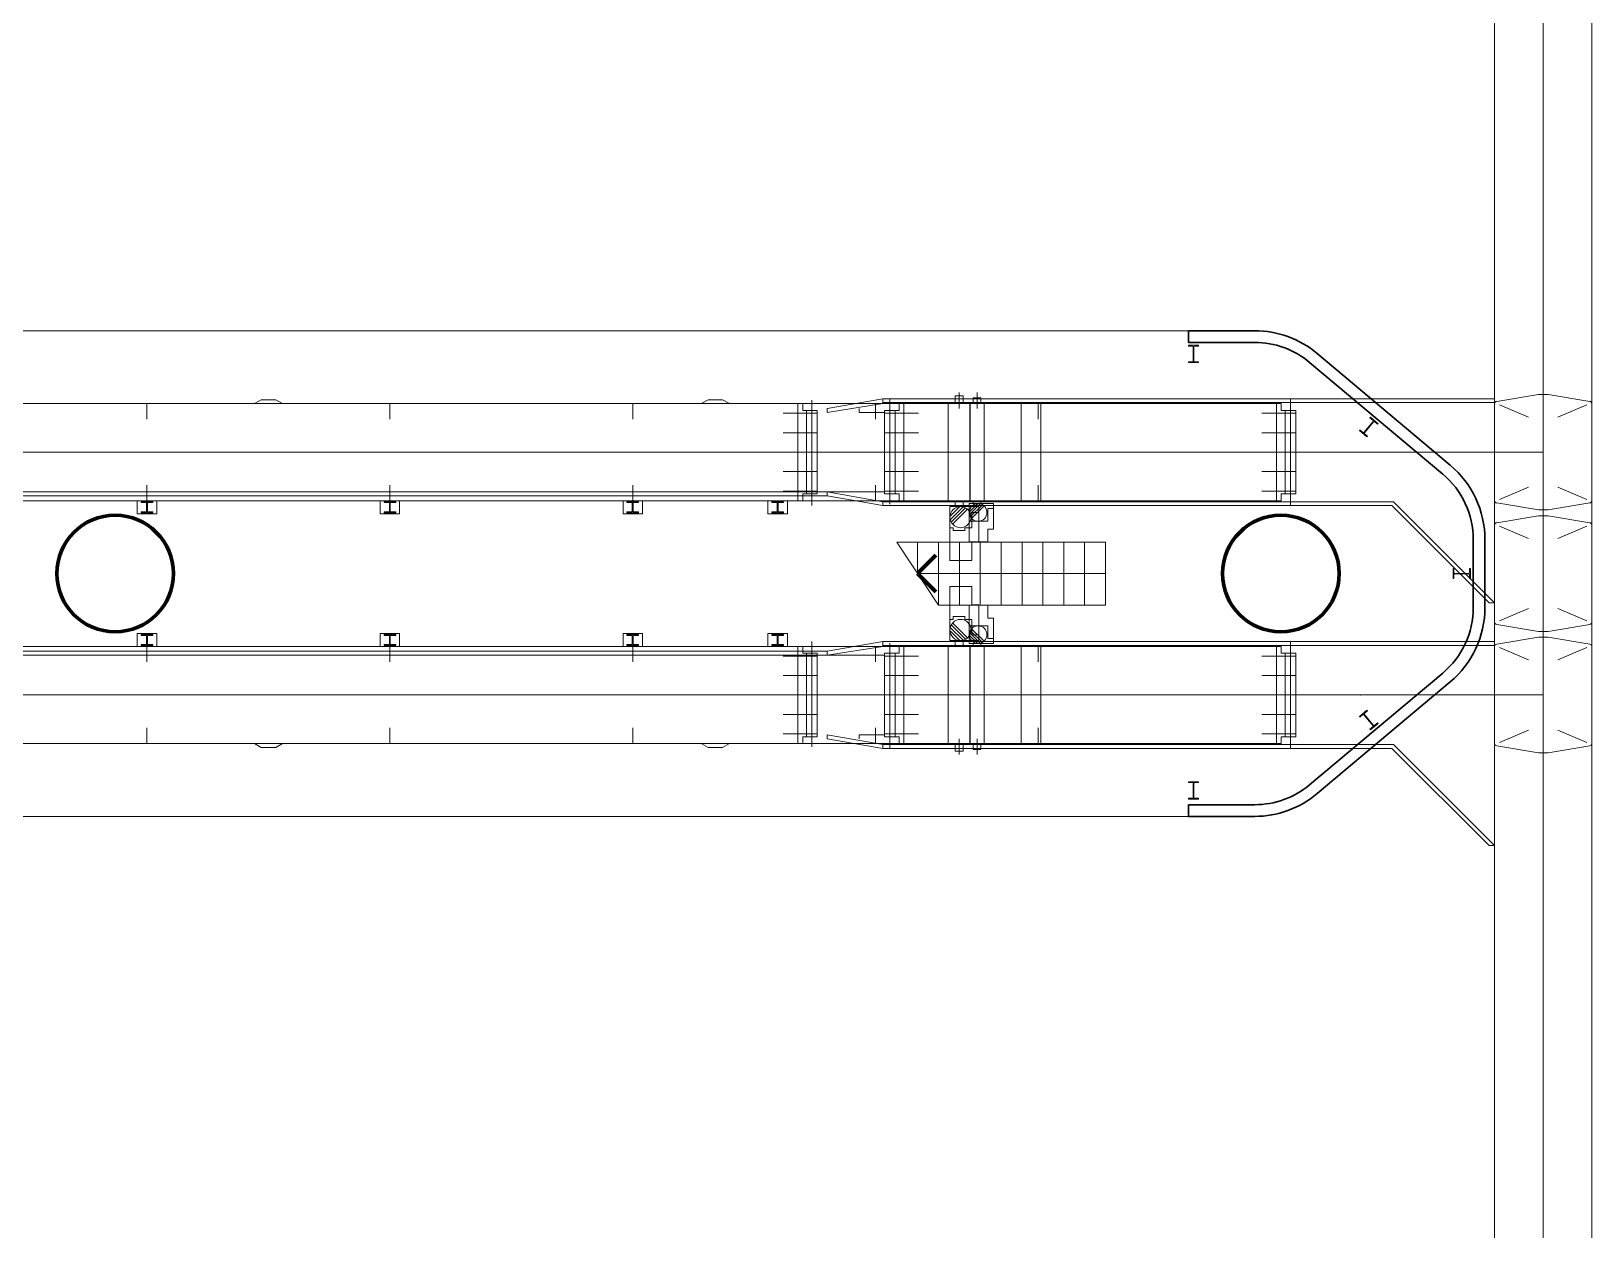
# Model space of a CAD drawing. Header units: metres. Extents: x 1807 to 3745, y 842 to 1968.
# Drawn here: x 3461.14 to 3477.2, y 1529.24 to 1541.58 of the extents above; entities that cross this region are included whole.
import ezdxf

# ---------------------------------------------------------------- set-up
doc = ezdxf.new("R2010")
doc.units = ezdxf.units.M
doc.header["$MEASUREMENT"] = 0
doc.layers.add('Level 1', color=7, linetype='Continuous', lineweight=0)

msp = doc.modelspace()

# ---------------------------------------------------------------- linework, layer by layer
at = {"layer": 'Level 1', "color": 7, "linetype": 'Continuous', "lineweight": 0}
for p, q in [((3476.2, 1576.091), (3476.2, 1451.2)), ((3477.2, 1576.091), (3477.2, 1451.2)), ((3473.73, 1538.5), (3448.37, 1538.5)), ((3475.743, 1537.116), (3474.373, 1538.266)), ((3463.503, 1537.79), (3463.434, 1537.75)), ((3463.503, 1537.79), (3463.653, 1537.79)), ((3463.723, 1537.75), (3463.653, 1537.79)), ((3468.103, 1537.79), (3468.034, 1537.75)), ((3468.103, 1537.79), (3468.253, 1537.79)), ((3468.323, 1537.75), (3468.253, 1537.79)), ((3469.903, 1537.8), (3469.328, 1537.7)), ((3474.1, 1537.8), (3469.903, 1537.8)), ((3469.903, 1537.8), (3469.903, 1537.75)), ((3470.648, 1537.83), (3470.648, 1537.76)), ((3470.728, 1537.83), (3470.648, 1537.83)), ((3470.728, 1537.83), (3470.728, 1537.76)), ((3470.912, 1537.81), (3470.832, 1537.81)), ((3470.832, 1537.81), (3470.832, 1537.76)), ((3470.912, 1537.81), (3470.912, 1537.76)), ((3474.1, 1537.8), (3474.82, 1537.8)), ((3474.1, 1537.8), (3474.1, 1536.7)), ((3474.82, 1537.8), (3476.2, 1537.8)), ((3476.65, 1537.845), (3476.221, 1537.773)), ((3476.75, 1537.845), (3476.65, 1537.845)), ((3476.699, 1537.874), (3476.701, 1537.876)), ((3476.701, 1537.874), (3476.699, 1537.876)), ((3476.75, 1537.845), (3477.179, 1537.773)), ((3473.953, 1537.75), (3448.147, 1537.75)), ((3462.328, 1537.75), (3462.328, 1537.59)), ((3464.828, 1537.75), (3464.828, 1537.59)), ((3467.328, 1537.75), (3467.328, 1537.59)), ((3469.228, 1537.65), (3468.878, 1537.65)), ((3469.078, 1537.75), (3469.028, 1537.75)), ((3469.078, 1537.68), (3469.078, 1537.75)), ((3469.228, 1537.68), (3469.078, 1537.68)), ((3469.228, 1536.82), (3469.228, 1537.68)), ((3469.328, 1537.66), (3469.903, 1537.75)), ((3469.328, 1537.7), (3469.328, 1537.66)), ((3469.659, 1537.7), (3469.659, 1537.66)), ((3469.918, 1537.66), (3469.659, 1537.66)), ((3469.828, 1537.75), (3469.828, 1537.59)), ((3474.1, 1537.76), (3469.903, 1537.76)), ((3469.919, 1537.68), (3469.919, 1536.82)), ((3469.919, 1537.68), (3470.069, 1537.68)), ((3469.919, 1537.65), (3470.269, 1537.65)), ((3470.068, 1537.75), (3470.118, 1537.75)), ((3470.069, 1537.68), (3470.069, 1537.75)), ((3470.788, 1537.76), (3470.588, 1537.76)), ((3470.947, 1537.76), (3470.797, 1537.76)), ((3471.5, 1537.75), (3471.5, 1537.59)), ((3474.153, 1537.65), (3473.803, 1537.65)), ((3474.003, 1537.75), (3473.953, 1537.75)), ((3474.003, 1537.68), (3474.003, 1537.75)), ((3474.153, 1537.68), (3474.003, 1537.68)), ((3474.1, 1537.76), (3474.82, 1537.76)), ((3474.153, 1536.82), (3474.153, 1537.68)), ((3474.82, 1537.76), (3476.2, 1537.76)), ((3476.2, 1536.751), (3476.2, 1537.749)), ((3476.25, 1537.738), (3476.55, 1537.611)), ((3477.15, 1537.738), (3476.85, 1537.611)), ((3477.2, 1536.751), (3477.2, 1537.749)), ((3477.2, 1536.751), (3477.2, 1537.749)), ((3469.228, 1537.45), (3468.878, 1537.45)), ((3469.919, 1537.45), (3470.269, 1537.45)), ((3474.153, 1537.45), (3473.803, 1537.45)), ((3469.228, 1537.25), (3468.878, 1537.25)), ((3469.919, 1537.25), (3470.269, 1537.25)), ((3474.153, 1537.25), (3473.803, 1537.25)), ((3474.821, 1537.249), (3474.819, 1537.251)), ((3474.821, 1537.251), (3474.819, 1537.249)), ((3476.701, 1537.249), (3476.699, 1537.251)), ((3476.701, 1537.251), (3476.699, 1537.249)), ((3476.699, 1537.249), (3476.701, 1537.251)), ((3476.701, 1537.249), (3476.699, 1537.251)), ((3469.228, 1537.05), (3468.878, 1537.05)), ((3469.919, 1537.05), (3470.269, 1537.05)), ((3474.153, 1537.05), (3473.803, 1537.05)), ((3469.918, 1536.84), (3450.328, 1536.84)), ((3462.328, 1536.91), (3462.328, 1536.75)), ((3464.828, 1536.91), (3464.828, 1536.75)), ((3467.328, 1536.91), (3467.328, 1536.75)), ((3469.228, 1536.85), (3468.878, 1536.85)), ((3469.228, 1536.82), (3469.078, 1536.82)), ((3469.078, 1536.82), (3469.078, 1536.75)), ((3469.328, 1536.84), (3469.328, 1536.8)), ((3469.903, 1536.74), (3469.328, 1536.84)), ((3469.828, 1536.91), (3469.828, 1536.75)), ((3469.919, 1536.85), (3470.269, 1536.85)), ((3469.919, 1536.82), (3470.069, 1536.82)), ((3470.069, 1536.82), (3470.069, 1536.75)), ((3471.5, 1536.91), (3471.5, 1536.75)), ((3474.153, 1536.85), (3473.803, 1536.85)), ((3474.153, 1536.82), (3474.003, 1536.82)), ((3474.003, 1536.82), (3474.003, 1536.75)), ((3476.25, 1536.762), (3476.55, 1536.889)), ((3477.15, 1536.762), (3476.85, 1536.889)), ((3473.953, 1536.75), (3448.147, 1536.75)), ((3469.328, 1536.8), (3450.328, 1536.8)), ((3462.228, 1536.616), (3462.228, 1536.75)), ((3462.228, 1536.75), (3462.428, 1536.75)), ((3462.268, 1536.74), (3462.388, 1536.74)), ((3462.268, 1536.74), (3462.268, 1536.73)), ((3462.268, 1536.73), (3462.323, 1536.73)), ((3462.288, 1536.75), (3462.288, 1536.74)), ((3462.323, 1536.73), (3462.323, 1536.636)), ((3462.333, 1536.73), (3462.388, 1536.73)), ((3462.333, 1536.73), (3462.333, 1536.636)), ((3462.368, 1536.75), (3462.368, 1536.74)), ((3462.388, 1536.74), (3462.388, 1536.73)), ((3462.428, 1536.616), (3462.428, 1536.75)), ((3464.728, 1536.616), (3464.728, 1536.75)), ((3464.728, 1536.75), (3464.928, 1536.75)), ((3464.768, 1536.74), (3464.888, 1536.74)), ((3464.768, 1536.74), (3464.768, 1536.73)), ((3464.768, 1536.73), (3464.823, 1536.73)), ((3464.788, 1536.75), (3464.788, 1536.74)), ((3464.823, 1536.73), (3464.823, 1536.636)), ((3464.833, 1536.73), (3464.888, 1536.73)), ((3464.833, 1536.73), (3464.833, 1536.636)), ((3464.868, 1536.75), (3464.868, 1536.74)), ((3464.888, 1536.74), (3464.888, 1536.73)), ((3464.928, 1536.616), (3464.928, 1536.75)), ((3467.228, 1536.616), (3467.228, 1536.75)), ((3467.228, 1536.75), (3467.428, 1536.75)), ((3467.268, 1536.74), (3467.388, 1536.74)), ((3467.268, 1536.74), (3467.268, 1536.73)), ((3467.268, 1536.73), (3467.323, 1536.73)), ((3467.288, 1536.75), (3467.288, 1536.74)), ((3467.323, 1536.73), (3467.323, 1536.636)), ((3467.333, 1536.73), (3467.388, 1536.73)), ((3467.333, 1536.73), (3467.333, 1536.636)), ((3467.368, 1536.75), (3467.368, 1536.74)), ((3467.388, 1536.74), (3467.388, 1536.73)), ((3467.428, 1536.616), (3467.428, 1536.75)), ((3468.72, 1536.616), (3468.72, 1536.75)), ((3468.72, 1536.75), (3468.92, 1536.75)), ((3468.76, 1536.74), (3468.88, 1536.74)), ((3468.76, 1536.74), (3468.76, 1536.73)), ((3468.76, 1536.73), (3468.815, 1536.73)), ((3468.78, 1536.75), (3468.78, 1536.74)), ((3468.815, 1536.73), (3468.815, 1536.636)), ((3468.825, 1536.73), (3468.88, 1536.73)), ((3468.825, 1536.73), (3468.825, 1536.636)), ((3468.86, 1536.75), (3468.86, 1536.74)), ((3468.88, 1536.74), (3468.88, 1536.73)), ((3468.92, 1536.616), (3468.92, 1536.75)), ((3469.078, 1536.75), (3469.028, 1536.75)), ((3469.328, 1536.8), (3469.903, 1536.7)), ((3474.1, 1536.74), (3469.903, 1536.74)), ((3469.903, 1536.74), (3469.903, 1536.7)), ((3474.1, 1536.7), (3469.903, 1536.7)), ((3470.068, 1536.75), (3470.118, 1536.75)), ((3470.788, 1536.74), (3470.588, 1536.74)), ((3470.592, 1536.69), (3470.592, 1536.472)), ((3470.592, 1536.69), (3470.892, 1536.69)), ((3470.593, 1536.587), (3470.696, 1536.69)), ((3470.596, 1536.554), (3470.728, 1536.687)), ((3470.606, 1536.529), (3470.754, 1536.677)), ((3470.62, 1536.508), (3470.774, 1536.662)), ((3470.648, 1536.74), (3470.648, 1536.69)), ((3470.728, 1536.74), (3470.728, 1536.69)), ((3470.792, 1536.72), (3470.792, 1536.538)), ((3470.792, 1536.72), (3471.042, 1536.72)), ((3470.792, 1536.633), (3470.879, 1536.72)), ((3470.795, 1536.607), (3470.905, 1536.717)), ((3470.947, 1536.74), (3470.797, 1536.74)), ((3470.803, 1536.585), (3470.927, 1536.709)), ((3470.815, 1536.568), (3470.944, 1536.697)), ((3470.832, 1536.74), (3470.832, 1536.72)), ((3470.892, 1536.69), (3470.892, 1536.63)), ((3470.912, 1536.74), (3470.912, 1536.72)), ((3470.982, 1536.67), (3471.042, 1536.67)), ((3470.982, 1536.67), (3470.982, 1536.538)), ((3471.042, 1536.72), (3471.042, 1536.67)), ((3474.003, 1536.75), (3473.953, 1536.75)), ((3474.1, 1536.74), (3474.82, 1536.74)), ((3474.1, 1536.7), (3474.82, 1536.7)), ((3474.82, 1536.74), (3475.16, 1536.74)), ((3474.82, 1536.7), (3475.143, 1536.7)), ((3475.143, 1536.7), (3476.143, 1535.7)), ((3475.16, 1536.74), (3476.2, 1535.7)), ((3476.65, 1536.655), (3476.221, 1536.727)), ((3476.75, 1536.655), (3476.65, 1536.655)), ((3476.75, 1536.655), (3477.179, 1536.727)), ((3462.228, 1536.616), (3462.428, 1536.616)), ((3462.268, 1536.636), (3462.268, 1536.626)), ((3462.268, 1536.636), (3462.323, 1536.636)), ((3462.268, 1536.626), (3462.388, 1536.626)), ((3462.333, 1536.636), (3462.388, 1536.636)), ((3462.388, 1536.636), (3462.388, 1536.626)), ((3464.728, 1536.616), (3464.928, 1536.616)), ((3464.768, 1536.636), (3464.768, 1536.626)), ((3464.768, 1536.636), (3464.823, 1536.636)), ((3464.768, 1536.626), (3464.888, 1536.626)), ((3464.833, 1536.636), (3464.888, 1536.636)), ((3464.888, 1536.636), (3464.888, 1536.626)), ((3467.228, 1536.616), (3467.428, 1536.616)), ((3467.268, 1536.636), (3467.268, 1536.626)), ((3467.268, 1536.636), (3467.323, 1536.636)), ((3467.268, 1536.626), (3467.388, 1536.626)), ((3467.333, 1536.636), (3467.388, 1536.636)), ((3467.388, 1536.636), (3467.388, 1536.626)), ((3468.72, 1536.616), (3468.92, 1536.616)), ((3468.76, 1536.636), (3468.76, 1536.626)), ((3468.76, 1536.636), (3468.815, 1536.636)), ((3468.76, 1536.626), (3468.88, 1536.626)), ((3468.825, 1536.636), (3468.88, 1536.636)), ((3468.88, 1536.636), (3468.88, 1536.626)), ((3470.792, 1536.538), (3470.982, 1536.538)), ((3470.82, 1536.63), (3470.892, 1536.63)), ((3470.82, 1536.63), (3470.82, 1536.472)), ((3476.2, 1535.501), (3476.2, 1536.499)), ((3476.65, 1536.595), (3476.221, 1536.523)), ((3476.25, 1536.488), (3476.55, 1536.361)), ((3476.75, 1536.595), (3476.65, 1536.595)), ((3476.699, 1536.624), (3476.701, 1536.626)), ((3476.701, 1536.624), (3476.699, 1536.626)), ((3476.75, 1536.595), (3477.179, 1536.523)), ((3477.15, 1536.488), (3476.85, 1536.361)), ((3477.2, 1535.501), (3477.2, 1536.499)), ((3477.2, 1535.501), (3477.2, 1536.499)), ((3470.592, 1536.472), (3470.628, 1536.472)), ((3470.628, 1536.472), (3470.628, 1536.442)), ((3470.628, 1536.442), (3470.749, 1536.442)), ((3470.748, 1536.472), (3470.748, 1536.442)), ((3470.748, 1536.472), (3470.82, 1536.472)), ((3476.1, 1535.65), (3476.1, 1536.35)), ((3470.26, 1536), (3472.195, 1536)), ((3476.699, 1535.999), (3476.701, 1536.001)), ((3476.701, 1535.999), (3476.699, 1536.001)), ((3476.143, 1535.7), (3476.2, 1535.7)), ((3470.592, 1535.528), (3470.628, 1535.528)), ((3470.592, 1535.31), (3470.592, 1535.528)), ((3470.628, 1535.558), (3470.749, 1535.558)), ((3470.628, 1535.528), (3470.628, 1535.558)), ((3470.748, 1535.528), (3470.748, 1535.558)), ((3470.748, 1535.528), (3470.82, 1535.528)), ((3470.82, 1535.37), (3470.82, 1535.528)), ((3476.25, 1535.512), (3476.55, 1535.639)), ((3477.15, 1535.512), (3476.85, 1535.639)), ((3462.228, 1535.384), (3462.228, 1535.25)), ((3462.228, 1535.384), (3462.428, 1535.384)), ((3462.268, 1535.374), (3462.388, 1535.374)), ((3462.268, 1535.364), (3462.268, 1535.374)), ((3462.268, 1535.364), (3462.323, 1535.364)), ((3462.323, 1535.27), (3462.323, 1535.364)), ((3462.333, 1535.364), (3462.388, 1535.364)), ((3462.333, 1535.27), (3462.333, 1535.364)), ((3462.388, 1535.364), (3462.388, 1535.374)), ((3462.428, 1535.384), (3462.428, 1535.25)), ((3464.728, 1535.384), (3464.728, 1535.25)), ((3464.728, 1535.384), (3464.928, 1535.384)), ((3464.768, 1535.374), (3464.888, 1535.374)), ((3464.768, 1535.364), (3464.768, 1535.374)), ((3464.768, 1535.364), (3464.823, 1535.364)), ((3464.823, 1535.27), (3464.823, 1535.364)), ((3464.833, 1535.364), (3464.888, 1535.364)), ((3464.833, 1535.27), (3464.833, 1535.364)), ((3464.888, 1535.364), (3464.888, 1535.374)), ((3464.928, 1535.384), (3464.928, 1535.25)), ((3467.228, 1535.384), (3467.228, 1535.25)), ((3467.228, 1535.384), (3467.428, 1535.384)), ((3467.268, 1535.374), (3467.388, 1535.374)), ((3467.268, 1535.364), (3467.268, 1535.374)), ((3467.268, 1535.364), (3467.323, 1535.364)), ((3467.323, 1535.27), (3467.323, 1535.364)), ((3467.333, 1535.364), (3467.388, 1535.364)), ((3467.333, 1535.27), (3467.333, 1535.364)), ((3467.388, 1535.364), (3467.388, 1535.374)), ((3467.428, 1535.384), (3467.428, 1535.25)), ((3468.72, 1535.384), (3468.72, 1535.25)), ((3468.72, 1535.384), (3468.92, 1535.384)), ((3468.76, 1535.374), (3468.88, 1535.374)), ((3468.76, 1535.364), (3468.76, 1535.374)), ((3468.76, 1535.364), (3468.815, 1535.364)), ((3468.815, 1535.27), (3468.815, 1535.364)), ((3468.825, 1535.364), (3468.88, 1535.364)), ((3468.825, 1535.27), (3468.825, 1535.364)), ((3468.88, 1535.364), (3468.88, 1535.374)), ((3468.92, 1535.384), (3468.92, 1535.25)), ((3470.593, 1535.413), (3470.696, 1535.31)), ((3470.596, 1535.446), (3470.728, 1535.313)), ((3470.606, 1535.471), (3470.754, 1535.323)), ((3470.62, 1535.492), (3470.774, 1535.337)), ((3470.792, 1535.462), (3470.982, 1535.462)), ((3470.792, 1535.28), (3470.792, 1535.462)), ((3470.792, 1535.366), (3470.879, 1535.28)), ((3470.795, 1535.393), (3470.905, 1535.283)), ((3470.803, 1535.414), (3470.927, 1535.291)), ((3470.815, 1535.432), (3470.944, 1535.303)), ((3470.82, 1535.37), (3470.892, 1535.37)), ((3470.892, 1535.31), (3470.892, 1535.37)), ((3470.982, 1535.33), (3470.982, 1535.462)), ((3476.65, 1535.405), (3476.221, 1535.477)), ((3476.75, 1535.405), (3476.65, 1535.405)), ((3476.699, 1535.374), (3476.701, 1535.376)), ((3476.701, 1535.374), (3476.699, 1535.376)), ((3476.75, 1535.405), (3477.179, 1535.477)), ((3473.953, 1535.25), (3449.589, 1535.25)), ((3469.328, 1535.2), (3450.328, 1535.2)), ((3462.228, 1535.25), (3462.428, 1535.25)), ((3462.268, 1535.27), (3462.323, 1535.27)), ((3462.268, 1535.26), (3462.268, 1535.27)), ((3462.268, 1535.26), (3462.388, 1535.26)), ((3462.288, 1535.25), (3462.288, 1535.26)), ((3462.328, 1535.09), (3462.328, 1535.25)), ((3462.333, 1535.27), (3462.388, 1535.27)), ((3462.368, 1535.25), (3462.368, 1535.26)), ((3462.388, 1535.26), (3462.388, 1535.27)), ((3464.728, 1535.25), (3464.928, 1535.25)), ((3464.768, 1535.27), (3464.823, 1535.27)), ((3464.768, 1535.26), (3464.768, 1535.27)), ((3464.768, 1535.26), (3464.888, 1535.26)), ((3464.788, 1535.25), (3464.788, 1535.26)), ((3464.828, 1535.09), (3464.828, 1535.25)), ((3464.833, 1535.27), (3464.888, 1535.27)), ((3464.868, 1535.25), (3464.868, 1535.26)), ((3464.888, 1535.26), (3464.888, 1535.27)), ((3467.228, 1535.25), (3467.428, 1535.25)), ((3467.268, 1535.27), (3467.323, 1535.27)), ((3467.268, 1535.26), (3467.268, 1535.27)), ((3467.268, 1535.26), (3467.388, 1535.26)), ((3467.288, 1535.25), (3467.288, 1535.26)), ((3467.328, 1535.09), (3467.328, 1535.25)), ((3467.333, 1535.27), (3467.388, 1535.27)), ((3467.368, 1535.25), (3467.368, 1535.26)), ((3467.388, 1535.26), (3467.388, 1535.27)), ((3468.72, 1535.25), (3468.92, 1535.25)), ((3468.76, 1535.27), (3468.815, 1535.27)), ((3468.76, 1535.26), (3468.76, 1535.27)), ((3468.76, 1535.26), (3468.88, 1535.26)), ((3468.78, 1535.25), (3468.78, 1535.26)), ((3468.825, 1535.27), (3468.88, 1535.27)), ((3468.86, 1535.25), (3468.86, 1535.26)), ((3468.88, 1535.26), (3468.88, 1535.27)), ((3469.078, 1535.25), (3469.028, 1535.25)), ((3469.078, 1535.18), (3469.078, 1535.25)), ((3469.903, 1535.3), (3469.328, 1535.2)), ((3469.328, 1535.16), (3469.903, 1535.25)), ((3469.328, 1535.2), (3469.328, 1535.16)), ((3469.828, 1535.09), (3469.828, 1535.25)), ((3474.1, 1535.3), (3469.903, 1535.3)), ((3469.903, 1535.3), (3469.903, 1535.25)), ((3474.1, 1535.26), (3469.903, 1535.26)), ((3470.068, 1535.25), (3470.118, 1535.25)), ((3470.069, 1535.18), (3470.069, 1535.25)), ((3470.788, 1535.26), (3470.588, 1535.26)), ((3470.592, 1535.31), (3470.892, 1535.31)), ((3470.648, 1535.26), (3470.648, 1535.31)), ((3470.728, 1535.26), (3470.728, 1535.31)), ((3470.792, 1535.28), (3471.042, 1535.28)), ((3470.947, 1535.26), (3470.797, 1535.26)), ((3470.832, 1535.26), (3470.832, 1535.28)), ((3470.912, 1535.26), (3470.912, 1535.28)), ((3470.982, 1535.33), (3471.042, 1535.33)), ((3471.042, 1535.28), (3471.042, 1535.33)), ((3471.5, 1535.25), (3471.5, 1535.09)), ((3474.003, 1535.25), (3473.953, 1535.25)), ((3474.003, 1535.18), (3474.003, 1535.25)), ((3474.1, 1535.3), (3474.82, 1535.3)), ((3474.1, 1535.3), (3474.1, 1534.2)), ((3474.1, 1535.26), (3474.82, 1535.26)), ((3474.82, 1535.3), (3476.2, 1535.3)), ((3474.82, 1535.26), (3476.2, 1535.26)), ((3476.2, 1534.251), (3476.2, 1535.249)), ((3476.65, 1535.345), (3476.221, 1535.273)), ((3476.25, 1535.238), (3476.55, 1535.111)), ((3476.75, 1535.345), (3476.65, 1535.345)), ((3476.75, 1535.345), (3477.179, 1535.273)), ((3477.15, 1535.238), (3476.85, 1535.111)), ((3477.2, 1534.251), (3477.2, 1535.249)), ((3477.2, 1534.251), (3477.2, 1535.249)), ((3469.918, 1535.16), (3450.328, 1535.16)), ((3469.228, 1535.15), (3468.878, 1535.15)), ((3469.228, 1535.18), (3469.078, 1535.18)), ((3469.228, 1535.18), (3469.228, 1534.32)), ((3469.919, 1534.32), (3469.919, 1535.18)), ((3469.919, 1535.18), (3470.069, 1535.18)), ((3469.919, 1535.15), (3470.269, 1535.15)), ((3474.153, 1535.15), (3473.803, 1535.15)), ((3474.153, 1535.18), (3474.003, 1535.18)), ((3474.153, 1535.18), (3474.153, 1534.32)), ((3469.228, 1534.95), (3468.878, 1534.95)), ((3469.919, 1534.95), (3470.269, 1534.95)), ((3474.153, 1534.95), (3473.803, 1534.95)), ((3474.373, 1533.734), (3475.743, 1534.884)), ((3469.228, 1534.75), (3468.878, 1534.75)), ((3469.919, 1534.75), (3470.269, 1534.75)), ((3474.153, 1534.75), (3473.803, 1534.75)), ((3474.821, 1534.749), (3474.819, 1534.751)), ((3474.821, 1534.751), (3474.819, 1534.749)), ((3476.701, 1534.749), (3476.699, 1534.751)), ((3476.701, 1534.751), (3476.699, 1534.749)), ((3476.699, 1534.749), (3476.701, 1534.751)), ((3476.701, 1534.749), (3476.699, 1534.751)), ((3462.328, 1534.25), (3462.328, 1534.41)), ((3464.828, 1534.25), (3464.828, 1534.41)), ((3467.328, 1534.25), (3467.328, 1534.41)), ((3469.228, 1534.55), (3468.878, 1534.55)), ((3469.828, 1534.25), (3469.828, 1534.41)), ((3469.919, 1534.55), (3470.269, 1534.55)), ((3471.5, 1534.41), (3471.5, 1534.25)), ((3474.153, 1534.55), (3473.803, 1534.55)), ((3473.953, 1534.25), (3448.147, 1534.25)), ((3463.503, 1534.21), (3463.434, 1534.25)), ((3463.723, 1534.25), (3463.653, 1534.21)), ((3468.103, 1534.21), (3468.034, 1534.25)), ((3468.323, 1534.25), (3468.253, 1534.21)), ((3469.228, 1534.35), (3468.878, 1534.35)), ((3469.078, 1534.25), (3469.028, 1534.25)), ((3469.228, 1534.32), (3469.078, 1534.32)), ((3469.078, 1534.32), (3469.078, 1534.25)), ((3469.328, 1534.34), (3469.328, 1534.3)), ((3469.903, 1534.24), (3469.328, 1534.34)), ((3469.328, 1534.3), (3469.903, 1534.2)), ((3469.659, 1534.3), (3469.659, 1534.34)), ((3469.918, 1534.34), (3469.659, 1534.34)), ((3474.1, 1534.24), (3469.903, 1534.24)), ((3469.903, 1534.24), (3469.903, 1534.2)), ((3469.919, 1534.35), (3470.269, 1534.35)), ((3469.919, 1534.32), (3470.069, 1534.32)), ((3470.068, 1534.25), (3470.118, 1534.25)), ((3470.069, 1534.32), (3470.069, 1534.25)), ((3470.788, 1534.24), (3470.588, 1534.24)), ((3470.648, 1534.17), (3470.648, 1534.24)), ((3470.728, 1534.17), (3470.728, 1534.24)), ((3470.947, 1534.24), (3470.797, 1534.24)), ((3470.832, 1534.19), (3470.832, 1534.24)), ((3470.912, 1534.19), (3470.912, 1534.24)), ((3474.153, 1534.35), (3473.803, 1534.35)), ((3474.003, 1534.25), (3473.953, 1534.25)), ((3474.153, 1534.32), (3474.003, 1534.32)), ((3474.003, 1534.32), (3474.003, 1534.25)), ((3474.1, 1534.24), (3474.82, 1534.24)), ((3474.82, 1534.24), (3475.16, 1534.24)), ((3475.16, 1534.24), (3476.2, 1533.2)), ((3476.25, 1534.262), (3476.55, 1534.389)), ((3477.15, 1534.262), (3476.85, 1534.389)), ((3463.503, 1534.21), (3463.653, 1534.21)), ((3468.103, 1534.21), (3468.253, 1534.21)), ((3474.1, 1534.2), (3469.903, 1534.2)), ((3470.728, 1534.17), (3470.648, 1534.17)), ((3470.912, 1534.19), (3470.832, 1534.19)), ((3474.1, 1534.2), (3474.82, 1534.2)), ((3474.82, 1534.2), (3475.143, 1534.2)), ((3475.143, 1534.2), (3476.143, 1533.2)), ((3476.65, 1534.155), (3476.221, 1534.226)), ((3476.75, 1534.155), (3476.65, 1534.155)), ((3476.75, 1534.155), (3477.179, 1534.226)), ((3448.37, 1533.5), (3473.73, 1533.5)), ((3476.143, 1533.2), (3476.2, 1533.2))]:
    msp.add_line(p, q, dxfattribs=at)
at = {"layer": 'Level 1', "color": 7, "linetype": 'Continuous', "lineweight": 0, "ltscale": 4}
for p, q in [((3476.7, 1576.091), (3476.7, 1451.2)), ((3469.173, 1536.7), (3469.173, 1537.785)), ((3469.974, 1537.8), (3469.974, 1536.715)), ((3470.688, 1537.7), (3470.688, 1537.864)), ((3470.872, 1537.7), (3470.872, 1537.864)), ((3474.098, 1536.7), (3474.098, 1537.785)), ((3469.028, 1536.75), (3469.028, 1537.75)), ((3469.118, 1536.82), (3469.118, 1537.68)), ((3470.029, 1537.68), (3470.029, 1536.82)), ((3470.119, 1537.75), (3470.119, 1536.75)), ((3470.575, 1537.75), (3470.575, 1536.75)), ((3470.797, 1537.75), (3470.797, 1536.75)), ((3470.801, 1537.75), (3470.801, 1536.75)), ((3470.947, 1537.75), (3470.947, 1536.75)), ((3471.328, 1537.75), (3471.328, 1536.75)), ((3471.528, 1537.75), (3471.528, 1536.75)), ((3473.953, 1536.75), (3473.953, 1537.75)), ((3474.043, 1536.82), (3474.043, 1537.68)), ((3447.28, 1537.25), (3474.82, 1537.25)), ((3476.7, 1537.25), (3474.82, 1537.25)), ((3471.042, 1536.67), (3471.042, 1536.458)), ((3470.792, 1536.326), (3470.792, 1536.538)), ((3470.892, 1536.63), (3470.892, 1536.322)), ((3470.592, 1536.134), (3470.592, 1536.472)), ((3470.982, 1536.326), (3470.792, 1536.326)), ((3470.82, 1536.322), (3470.82, 1536.134)), ((3470.82, 1536.322), (3470.892, 1536.322)), ((3470.982, 1536.458), (3470.982, 1536.326)), ((3470.982, 1536.458), (3471.042, 1536.458)), ((3470.82, 1536.134), (3470.592, 1536.134)), ((3470.592, 1535.866), (3470.592, 1535.528)), ((3470.82, 1535.866), (3470.592, 1535.866)), ((3470.82, 1535.678), (3470.82, 1535.866)), ((3470.82, 1535.678), (3470.892, 1535.678)), ((3470.892, 1535.37), (3470.892, 1535.678)), ((3470.792, 1535.674), (3470.792, 1535.462)), ((3470.982, 1535.674), (3470.792, 1535.674)), ((3470.982, 1535.542), (3470.982, 1535.674)), ((3470.982, 1535.542), (3471.042, 1535.542)), ((3471.042, 1535.33), (3471.042, 1535.542)), ((3469.028, 1535.25), (3469.028, 1534.25)), ((3469.173, 1535.3), (3469.173, 1534.215)), ((3469.974, 1534.2), (3469.974, 1535.285)), ((3470.119, 1534.25), (3470.119, 1535.25)), ((3470.575, 1534.25), (3470.575, 1535.25)), ((3470.797, 1534.25), (3470.797, 1535.25)), ((3470.801, 1534.25), (3470.801, 1535.25)), ((3470.947, 1534.25), (3470.947, 1535.25)), ((3471.328, 1535.25), (3471.328, 1534.25)), ((3471.528, 1535.25), (3471.528, 1534.25)), ((3473.953, 1535.25), (3473.953, 1534.25)), ((3474.098, 1535.3), (3474.098, 1534.215)), ((3469.118, 1535.18), (3469.118, 1534.32)), ((3470.029, 1534.32), (3470.029, 1535.18)), ((3474.043, 1535.18), (3474.043, 1534.32)), ((3447.28, 1534.75), (3474.82, 1534.75)), ((3476.7, 1534.75), (3474.82, 1534.75)), ((3470.688, 1534.3), (3470.688, 1534.136)), ((3470.872, 1534.3), (3470.872, 1534.136))]:
    msp.add_line(p, q, dxfattribs=at)
at = {"layer": 'Level 1', "color": 7, "linetype": 'Continuous', "lineweight": 30}
for p, q in [((3473.73, 1538.5), (3473.05, 1538.5)), ((3473.05, 1538.5), (3473.05, 1538.38)), ((3473.05, 1538.38), (3473.73, 1538.38)), ((3475.743, 1537.116), (3474.373, 1538.266)), ((3474.296, 1538.174), (3475.666, 1537.024)), ((3475.98, 1536.35), (3475.98, 1535.65)), ((3476.1, 1535.65), (3476.1, 1536.35)), ((3475.666, 1534.976), (3474.296, 1533.826)), ((3474.373, 1533.734), (3475.743, 1534.884)), ((3473.73, 1533.62), (3473.05, 1533.62)), ((3473.05, 1533.62), (3473.05, 1533.5)), ((3473.05, 1533.5), (3473.73, 1533.5))]:
    msp.add_line(p, q, dxfattribs=at)
at = {"layer": 'Level 1', "color": 7, "linetype": 'Continuous', "lineweight": 13}
for p, q in [((3473.05, 1538.35), (3473.151, 1538.35)), ((3473.05, 1538.342), (3473.05, 1538.35)), ((3473.091, 1538.342), (3473.05, 1538.342)), ((3473.098, 1538.188), (3473.098, 1538.334)), ((3473.103, 1538.334), (3473.103, 1538.188)), ((3473.151, 1538.342), (3473.11, 1538.342)), ((3473.151, 1538.35), (3473.151, 1538.342)), ((3473.05, 1538.172), (3473.05, 1538.18)), ((3473.05, 1538.18), (3473.091, 1538.18)), ((3473.151, 1538.172), (3473.05, 1538.172)), ((3473.11, 1538.18), (3473.151, 1538.18)), ((3473.151, 1538.18), (3473.151, 1538.172)), ((3474.917, 1537.603), (3474.923, 1537.609)), ((3474.923, 1537.609), (3475, 1537.543)), ((3474.808, 1537.472), (3474.813, 1537.479)), ((3474.886, 1537.407), (3474.808, 1537.472)), ((3474.813, 1537.479), (3474.845, 1537.452)), ((3474.855, 1537.453), (3474.95, 1537.566)), ((3474.953, 1537.563), (3474.859, 1537.45)), ((3474.949, 1537.576), (3474.917, 1537.603)), ((3474.995, 1537.537), (3474.964, 1537.564)), ((3475, 1537.543), (3474.995, 1537.537)), ((3474.86, 1537.439), (3474.891, 1537.413)), ((3474.891, 1537.413), (3474.886, 1537.407)), ((3470.475, 1535.675), (3470.045, 1536.325)), ((3470.045, 1536.325), (3472.195, 1536.325)), ((3470.26, 1536.325), (3470.26, 1536)), ((3470.475, 1535.675), (3470.475, 1536.325)), ((3470.69, 1535.675), (3470.69, 1536.325)), ((3470.905, 1535.675), (3470.905, 1536.325)), ((3471.12, 1535.675), (3471.12, 1536.325)), ((3471.335, 1535.675), (3471.335, 1536.325)), ((3471.55, 1535.675), (3471.55, 1536.325)), ((3471.765, 1535.675), (3471.765, 1536.325)), ((3471.98, 1535.675), (3471.98, 1536.325)), ((3472.195, 1535.675), (3472.195, 1536.325)), ((3475.772, 1535.949), (3475.772, 1536.051)), ((3475.772, 1536.051), (3475.78, 1536.051)), ((3475.78, 1536.051), (3475.78, 1536.01)), ((3475.788, 1536.002), (3475.934, 1536.002)), ((3475.934, 1535.998), (3475.788, 1535.998)), ((3475.942, 1536.01), (3475.942, 1536.051)), ((3475.942, 1536.051), (3475.95, 1536.051)), ((3475.95, 1536.051), (3475.95, 1535.949)), ((3475.78, 1535.949), (3475.772, 1535.949)), ((3475.78, 1535.99), (3475.78, 1535.949)), ((3475.942, 1535.949), (3475.942, 1535.99)), ((3475.95, 1535.949), (3475.942, 1535.949)), ((3470.475, 1535.675), (3472.195, 1535.675)), ((3474.886, 1534.593), (3474.808, 1534.528)), ((3474.86, 1534.561), (3474.891, 1534.587)), ((3474.891, 1534.587), (3474.886, 1534.593)), ((3474.808, 1534.528), (3474.813, 1534.521)), ((3474.813, 1534.521), (3474.845, 1534.548)), ((3474.855, 1534.547), (3474.95, 1534.434)), ((3474.953, 1534.437), (3474.859, 1534.55)), ((3474.949, 1534.424), (3474.917, 1534.397)), ((3474.917, 1534.397), (3474.923, 1534.391)), ((3474.923, 1534.391), (3475, 1534.457)), ((3474.995, 1534.463), (3474.964, 1534.436)), ((3475, 1534.457), (3474.995, 1534.463)), ((3473.05, 1533.848), (3473.05, 1533.856)), ((3473.05, 1533.856), (3473.151, 1533.856)), ((3473.091, 1533.848), (3473.05, 1533.848)), ((3473.098, 1533.693), (3473.098, 1533.84)), ((3473.103, 1533.84), (3473.103, 1533.693)), ((3473.151, 1533.848), (3473.111, 1533.848)), ((3473.151, 1533.856), (3473.151, 1533.848)), ((3473.05, 1533.678), (3473.05, 1533.686)), ((3473.05, 1533.686), (3473.091, 1533.686)), ((3473.151, 1533.678), (3473.05, 1533.678)), ((3473.111, 1533.686), (3473.151, 1533.686)), ((3473.151, 1533.686), (3473.151, 1533.678))]:
    msp.add_line(p, q, dxfattribs=at)
at = {"layer": 'Level 1', "color": 7, "linetype": 'Continuous', "lineweight": 70}
for p, q in [((3470.26, 1536), (3470.449, 1536.189)), ((3470.449, 1535.811), (3470.26, 1536))]:
    msp.add_line(p, q, dxfattribs=at)
at = {"layer": 'Level 1', "color": 7, "linetype": 'Continuous', "lineweight": 0}
for centre, radius in [((3470.702, 1536.581), 0.109), ((3470.883, 1536.629), 0.091), ((3470.702, 1535.419), 0.109), ((3470.883, 1535.371), 0.091)]:
    msp.add_circle(centre, radius, dxfattribs=at)
at = {"layer": 'Level 1', "color": 7, "linetype": 'Continuous', "lineweight": 70}
for centre in [(3462, 1536), (3474, 1536)]:
    msp.add_circle(centre, 0.6, dxfattribs=at)
at = {"layer": 'Level 1', "color": 7, "linetype": 'Continuous', "lineweight": 0}
for centre, radius, start, end in [((3473.73, 1537.5), 1, 49.9895, 90), ((3476.225, 1537.749), 0.025, 99.4622, 180), ((3477.175, 1537.749), 0.025, 0, 80.5378), ((3475.1, 1536.35), 1, 0, 49.9899), ((3476.225, 1536.751), 0.025, 180, 260.5376), ((3477.175, 1536.751), 0.025, 279.4624, 0), ((3476.225, 1536.499), 0.025, 99.4622, 180), ((3477.175, 1536.499), 0.025, 0, 80.5378), ((3475.1, 1535.65), 1, 310.0105, 0), ((3476.225, 1535.501), 0.025, 180, 260.5376), ((3477.175, 1535.501), 0.025, 279.4624, 0), ((3476.225, 1535.249), 0.025, 99.4622, 180), ((3477.175, 1535.249), 0.025, 0, 80.5378), ((3476.225, 1534.251), 0.025, 180, 260.5376), ((3477.175, 1534.251), 0.025, 279.4624, 0), ((3473.73, 1534.5), 1, 270, 310.0101)]:
    msp.add_arc(centre, radius, start, end, dxfattribs=at)
at = {"layer": 'Level 1', "color": 7, "linetype": 'Continuous', "lineweight": 30}
for centre, radius, start, end in [((3473.73, 1537.5), 1, 49.9904, 89.9991), ((3473.73, 1537.5), 0.88, 49.9904, 89.9991), ((3475.1, 1536.35), 0.88, 359.9989, 49.9901), ((3475.1, 1536.35), 1, 359.9989, 49.9901), ((3475.1, 1535.65), 0.88, 310.0105, 359.9992), ((3475.1, 1535.65), 1, 310.0105, 359.9992), ((3473.73, 1534.5), 0.88, 270.0003, 310.0096), ((3473.73, 1534.5), 1, 270.0003, 310.0096)]:
    msp.add_arc(centre, radius, start, end, dxfattribs=at)
at = {"layer": 'Level 1', "color": 7, "linetype": 'Continuous', "lineweight": 13}
for centre, start, end in [((3473.091, 1538.334), 0, 90), ((3473.11, 1538.334), 90, 180), ((3473.091, 1538.188), 270, 0), ((3473.11, 1538.188), 180, 270), ((3474.85, 1537.458), 230, 320), ((3474.865, 1537.445), 140, 230), ((3474.944, 1537.571), 320, 50), ((3474.959, 1537.558), 50, 140), ((3475.788, 1536.01), 180, 270), ((3475.788, 1535.99), 90, 180), ((3475.934, 1536.01), 270, 0), ((3475.934, 1535.99), 0, 90), ((3474.865, 1534.555), 130, 220), ((3474.85, 1534.542), 40, 130), ((3474.944, 1534.429), 310, 40), ((3474.959, 1534.442), 220, 310), ((3473.091, 1533.84), 0, 90), ((3473.111, 1533.84), 90, 180), ((3473.091, 1533.693), 270, 0), ((3473.111, 1533.693), 180, 270)]:
    msp.add_arc(centre, 0.0076, start, end, dxfattribs=at)

doc.saveas('drawing.dxf')
